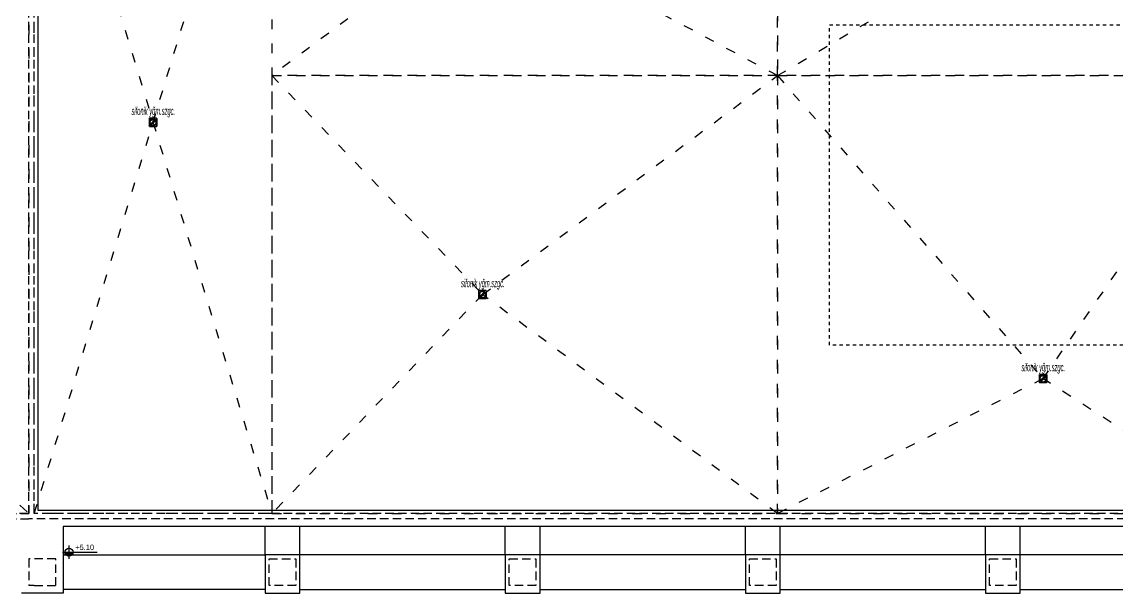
# Model space of a CAD drawing. Header units: centimetres. Extents: x 405564 to 502064, y 46284 to 60634.
# Drawn here: x 418723 to 422827, y 51805 to 53944 of the extents above; entities that cross this region are included whole.
import ezdxf
from ezdxf.enums import TextEntityAlignment as Align
from ezdxf.xclip import XClip

# ---------------------------------------------------------------- set-up
doc = ezdxf.new("R2010")
doc.units = ezdxf.units.CM
doc.header["$XCLIPFRAME"] = 0
for name, pattern in [('3+1_3b$0$DASHED', [0.25, 0.125, -0.125]), ('ACAD_ISO03W100', [30, 12, -18]), ('DASHED', [19.05, 12.7, -6.35]), ('HIDDEN', [9.525, 6.35, -3.175])]:
    doc.linetypes.add(name, pattern=pattern)
doc.layers.get('0').update_dxf_attribs({"color": 8, "lineweight": 9})
for name, color, linetype, lineweight in [('---___EB_draft00_ALTYAPI_helikoptermania', 8, 'Continuous', 0), ('0-KRCN-MİMARİ-220526', 8, 'Continuous', 9), ('0-KRCN-SHT-YAZI-ÇAP-PİSSU', 41, 'Continuous', 30), ('GEB-BEZUG', 8, 'Continuous', 25)]:
    doc.layers.add(name, color=color, linetype=linetype, lineweight=lineweight)
for name, color, linetype in [('AS_GOR', 8, 'Continuous'), ('AS_SMB_KOT', 8, 'Continuous'), ('AS_TA_HIDDEN', 8, 'HIDDEN'), ('AS_TES_SUZGEC', 171, 'Continuous'), ('AS_YAZI_EGIM', 8, 'Continuous')]:
    doc.layers.add(name, color=color, linetype=linetype)
doc.styles.add('_yazı-50', font='arial.ttf')
doc.styles.add('ÇAP-2', font='ARIALNBI.TTF')

# ---------------------------------------------------------------- blocks, each defined once
blk = doc.blocks.new('kot01')
at = {"layer": 'AS_SMB_KOT'}
h = blk.add_hatch(color=8, dxfattribs=at)
edge = h.paths.add_edge_path()
edge.add_arc((0, 0), 0.3, 180, 360)
edge.add_line((0.3, 0), (-0.3, 0))
for p, q in [((-0.5, 0), (2.1, 0)), ((0, -0.5), (0, 0.5))]:
    blk.add_line(p, q, dxfattribs=at)
blk.add_circle((0, 0), 0.3, dxfattribs=at)
at = {"layer": 'AS_SMB_KOT', "style": '_yazı-50'}
for tag, p in [('INCE', (0.434, 0.1)), ('KABA', (0.434, -0.5))]:
    blk.add_attdef(tag, p, '', height=0.4, dxfattribs=at)
blk = doc.blocks.new('Einfügepunkt')
at = {"layer": 'GEB-BEZUG'}
for p, q in [((-1, -1), (1, 1)), ((-1, 1), (1, -1))]:
    blk.add_line(p, q, dxfattribs=at)
blk = doc.blocks.new('sifonik-suzgec')
at = {"layer": 'AS_TES_SUZGEC', "ltscale": 25}
for p, q in [((-15, 13), (-13, 15)), ((-15, 13), (-15, -13)), ((-12.9, 0.2), (-13.1, 0)), ((13, 15), (-13, 15)), ((-12.9, 0.2), (-12.2, 0.2)), ((-12.4, 3.5), (-12.6, 3.4)), ((-12.6, 3.4), (-12.5, 3.2)), ((-12.6, 3.4), (-11.9, 3.2)), ((-12.5, 3.2), (-11.8, 3)), ((-12.4, 3.5), (-11.7, 3.3)), ((-12.3, 0), (-12.2, 0.2)), ((-12.2, 0.2), (-11.8, 0.2)), ((-11.9, 3.2), (-11.7, 3.3)), ((-11.8, 3), (-11.9, 3.2)), ((-11.4, 2.9), (-11.8, 3)), ((-11.7, 3.3), (-11.3, 3.2)), ((-10.5, 1.6), (-11.7, 1.7)), ((-11.7, 1.4), (-10.6, 1.2)), ((-11.1, 6.6), (-11.3, 6.5)), ((-11.3, 6.5), (-11.3, 6.3)), ((-11.3, 6.5), (-10.7, 6.2)), ((-11.3, 6.3), (-10.6, 5.9)), ((-11.1, 6.6), (-10.4, 6.2)), ((-11, 4.3), (-9.9, 3.9)), ((-9.8, 4.2), (-10.8, 4.7)), ((-10.7, 6.2), (-10.4, 6.2)), ((-10.6, 5.9), (-10.7, 6.2)), ((-10.3, 5.7), (-10.6, 5.9)), ((-10.6, 1.2), (-10.5, 1.6)), ((-10.4, 6.2), (-10.1, 6.1)), ((-9.9, 3.9), (-9.8, 4.2)), ((-9.5, 7), (-8.5, 6.3)), ((-8.3, 6.6), (-9.3, 7.3)), ((-9.2, 9.2), (-9.2, 9)), ((-9, 9.2), (-9.2, 9.2)), ((-9.2, 9.2), (-8.7, 8.7)), ((-9.2, 9), (-8.7, 8.5)), ((-9, 9.2), (-8.5, 8.7)), ((-8.7, 8.7), (-8.5, 8.7)), ((-8.7, 8.5), (-8.7, 8.7)), ((-8.5, 8.2), (-8.7, 8.5)), ((-8.5, 8.7), (-8.2, 8.5)), ((-8.5, 6.3), (-8.3, 6.6)), ((-7.3, 9.3), (-6.6, 8.3)), ((-6.3, 8.5), (-7, 9.5)), ((-6.5, 11.3), (-6.6, 11.1)), ((-6.6, 11.1), (-6.2, 10.4)), ((-6.6, 8.3), (-6.3, 8.5)), ((-6.5, 11.3), (-6.2, 10.7)), ((-6.3, 11.3), (-6.5, 11.3)), ((-6.3, 11.3), (-5.9, 10.6)), ((-6.2, 10.7), (-5.9, 10.6)), ((-6.2, 10.4), (-6.2, 10.7)), ((-6.1, 10.1), (-6.2, 10.4)), ((-5.9, 10.6), (-5.7, 10.3)), ((-4.7, 10.8), (-4.2, 9.8)), ((-3.9, 9.9), (-4.3, 11)), ((-4.2, 9.8), (-3.9, 9.9)), ((-3.4, 12.6), (-3.5, 12.4)), ((-3.5, 12.4), (-3.3, 11.7)), ((-3.4, 12.6), (-3.2, 11.9)), ((-3.2, 12.5), (-3.4, 12.6)), ((-3.3, 11.7), (-3.2, 11.9)), ((-3.2, 11.3), (-3.3, 11.7)), ((-0.6, 0.6), (-3.3, -1.2)), ((-3.3, -1.3), (-0.5, 0.5)), ((-3.2, 12.5), (-3, 11.8)), ((-3.2, 11.9), (-3, 11.8)), ((-3, 11.8), (-2.9, 11.4)), ((-1.7, 11.7), (-1.6, 10.5)), ((-1.6, 10.5), (-1.2, 10.6)), ((-1.2, 10.6), (-1.4, 11.7)), ((1.8, 4.2), (-0.6, 0.6)), ((-0.6, 0.6), (-0.5, 0.5)), ((-0.5, 0.5), (1.8, 4.1)), ((-0.5, 0.5), (0, 0)), ((0, 13.1), (-0.2, 12.9)), ((-0.2, 12.9), (-0.2, 12.2)), ((-0.2, 12.2), (0, 12.3)), ((-0.2, 11.8), (-0.2, 12.2)), ((0, 13.1), (0, 12.3)), ((0.2, 12.9), (0, 13.1)), ((0, 12.3), (0.2, 12.2)), ((0, 0), (2.6, 2.6)), ((0, 0), (0, 0.2)), ((0.2, 12.9), (0.2, 12.2)), ((0.2, 12.2), (0.2, 11.8)), ((3.3, 1.3), (0.5, -0.5)), ((0.6, -0.6), (3.3, 1.2)), ((1.4, 11.7), (1.2, 10.6)), ((1.2, 10.6), (1.6, 10.5)), ((1.6, 10.5), (1.7, 11.7)), ((1.9, 4.3), (1.8, 4.2)), ((1.8, 4.2), (1.8, 4.1)), ((1.8, 4.2), (1.8, 4.2)), ((1.8, 4.1), (1.8, 4.2)), ((2.6, 2.6), (1.8, 4.2)), ((1.8, 4.1), (2.6, 2.6)), ((3.8, 7.3), (1.9, 4.3)), ((1.9, 4.3), (3.9, 7.2)), ((1.9, 4.2), (1.9, 4.3)), ((1.9, 4.3), (1.9, 4.2)), ((1.9, 4.3), (1.9, 4.3)), ((2.7, 2.7), (1.9, 4.3)), ((1.9, 4.2), (2.7, 2.7)), ((2.6, 2.6), (2.6, 2.6)), ((2.6, 2.6), (2.6, 2.6)), ((2.6, 2.6), (3.3, 1.3)), ((3.3, 1.3), (2.6, 2.6)), ((2.7, 2.7), (7.7, 7.7)), ((2.7, 2.7), (2.7, 2.7)), ((2.7, 2.7), (2.7, 2.7)), ((2.7, 2.7), (3.4, 1.4)), ((3.4, 1.4), (2.7, 2.7)), ((2.9, 11.4), (3, 11.8)), ((3.2, 12.5), (3, 11.8)), ((3, 11.8), (3.2, 11.9)), ((3.4, 12.6), (3.2, 11.9)), ((3.4, 12.6), (3.2, 12.5)), ((3.2, 11.9), (3.3, 11.7)), ((3.3, 11.7), (3.2, 11.3)), ((3.5, 12.4), (3.3, 11.7)), ((3.3, 1.2), (3.5, 1.3)), ((3.3, 1.3), (3.3, 1.3)), ((3.3, 1.2), (3.3, 1.3)), ((3.3, 1.3), (3.3, 1.2)), ((3.5, 12.4), (3.4, 12.6)), ((7.2, 3.9), (3.4, 1.4)), ((3.4, 1.4), (3.4, 1.4)), ((3.5, 1.3), (3.4, 1.4)), ((3.4, 1.4), (3.5, 1.3)), ((3.5, 1.3), (7.3, 3.8)), ((3.8, 7.3), (4.1, 7.7)), ((4.3, 11), (3.9, 9.9)), ((3.9, 9.9), (4.2, 9.8)), ((4.1, 7.7), (5.7, 10.3)), ((4.2, 9.8), (4.7, 10.8)), ((5.7, 10.3), (5.9, 10.5)), ((6.3, 11.3), (5.9, 10.5)), ((5.9, 10.5), (6.1, 10.6)), ((6.5, 11.3), (6.1, 10.6)), ((6.1, 10.6), (6.2, 10.3)), ((6.2, 10.3), (6.1, 10.1)), ((6.6, 11.1), (6.2, 10.3)), ((6.5, 11.3), (6.3, 11.3)), ((6.6, 11.1), (6.5, 11.3)), ((6.6, 9.8), (6.8, 9.9)), ((7.2, 9.3), (7.4, 9.5)), ((7.7, 4.1), (7.3, 3.8)), ((7.7, 9.2), (7.6, 9.1)), ((7.7, 7.7), (8.6, 8.6)), ((7.7, 4.1), (10.3, 5.7)), ((10.3, 5.8), (7.9, 4.3)), ((8.2, 8.5), (8.4, 8.6)), ((9, 9.2), (8.4, 8.6)), ((8.4, 8.6), (8.6, 8.6)), ((8.6, 8.4), (8.5, 8.2)), ((9.2, 9.2), (8.6, 8.6)), ((9.2, 9), (8.6, 8.4)), ((8.6, 8.6), (8.6, 8.4)), ((9.2, 9.2), (9, 9.2)), ((9.1, 7.6), (9.2, 7.7)), ((9.2, 9), (9.2, 9.2)), ((9.3, 7.2), (9.5, 7.4)), ((9.9, 6.8), (9.8, 6.6)), ((10.1, 6.1), (10.3, 6.2)), ((11.1, 6.6), (10.3, 6.2)), ((10.3, 6.2), (10.6, 6.1)), ((10.5, 6), (10.3, 5.8)), ((10.3, 5.7), (10.5, 5.9)), ((10.3, 5.8), (10.3, 5.7)), ((11.3, 6.3), (10.5, 5.9)), ((10.6, 6.1), (10.5, 6)), ((10.5, 5.9), (10.5, 6)), ((11.3, 6.5), (10.6, 6.1)), ((11.3, 6.5), (11.1, 6.6)), ((11.3, 6.3), (11.3, 6.5)), ((11.7, 3.3), (11.3, 3.2)), ((11.4, 2.9), (11.8, 3)), ((12.4, 3.5), (11.7, 3.3)), ((11.9, 3.2), (11.7, 3.3)), ((11.8, 3), (11.9, 3.2)), ((12.5, 3.2), (11.8, 3)), ((12.2, 0.2), (11.8, 0.2)), ((12.6, 3.4), (11.9, 3.2)), ((12.3, 0), (12.2, 0.2)), ((12.9, 0.2), (12.2, 0.2)), ((12.6, 3.4), (12.4, 3.5)), ((12.5, 3.2), (12.6, 3.4)), ((13.1, 0), (12.9, 0.2)), ((13, 15), (15, 13)), ((15, -13), (15, 13)), ((-13, -15), (-15, -13)), ((-13.1, 0), (-12.9, -0.2)), ((-13.1, 0), (-12.3, 0)), ((-13, -15), (13, -15)), ((-12.9, -0.2), (-12.2, -0.2)), ((-12.5, -3.2), (-12.6, -3.4)), ((-12.6, -3.4), (-11.9, -3.2)), ((-12.6, -3.4), (-12.4, -3.5)), ((-12.5, -3.2), (-11.8, -3)), ((-12.4, -3.5), (-11.7, -3.3)), ((-12.2, -0.2), (-12.3, 0)), ((-11.8, -0.2), (-12.2, -0.2)), ((-11.9, -3.2), (-11.8, -3)), ((-11.7, -3.3), (-11.9, -3.2)), ((-11.8, -3), (-11.4, -2.9)), ((-10.6, -1.2), (-11.7, -1.4)), ((-11.7, -1.7), (-10.5, -1.6)), ((-11.3, -3.2), (-11.7, -3.3)), ((-11.3, -6.3), (-10.5, -5.9)), ((-11.3, -6.5), (-10.6, -6.1)), ((-11.3, -6.3), (-11.3, -6.5)), ((-11.3, -6.5), (-11.1, -6.6)), ((-11.1, -6.6), (-10.3, -6.2)), ((-9.9, -3.9), (-11, -4.3)), ((-10.8, -4.7), (-9.8, -4.2)), ((-10.5, -1.6), (-10.6, -1.2)), ((-10.6, -6.1), (-10.5, -5.9)), ((-10.3, -6.2), (-10.6, -6.1)), ((-10.5, -5.9), (-10.3, -5.7)), ((-10.3, -5.7), (-7.7, -4.1)), ((-10.1, -6.1), (-10.3, -6.2)), ((-9.8, -4.2), (-9.9, -3.9)), ((-9.9, -6.8), (-9.8, -6.6)), ((-9.3, -7.2), (-9.5, -7.4)), ((-9.1, -7.6), (-9.2, -7.7)), ((-9.2, -9), (-8.6, -8.4)), ((-9.2, -9.2), (-8.6, -8.6)), ((-9.2, -9), (-9.2, -9.2)), ((-9.2, -9.2), (-9, -9.2)), ((-9, -9.2), (-8.4, -8.6)), ((-8.6, -8.6), (-7.7, -7.7)), ((-8.6, -8.4), (-8.5, -8.2)), ((-8.6, -8.6), (-8.6, -8.4)), ((-8.4, -8.6), (-8.6, -8.6)), ((-8.2, -8.5), (-8.4, -8.6)), ((-7.7, -7.7), (-2.7, -2.7)), ((-7.7, -4.1), (-7.3, -3.8)), ((-7.7, -9.2), (-7.6, -9.1)), ((-7.2, -9.3), (-7.4, -9.5)), ((-3.5, -1.3), (-7.3, -3.8)), ((-7.3, -3.9), (-3.4, -1.4)), ((-6.6, -9.8), (-6.8, -9.9)), ((-6.6, -11.1), (-6.2, -10.3)), ((-6.6, -11.1), (-6.5, -11.3)), ((-6.5, -11.3), (-6.1, -10.6)), ((-6.5, -11.3), (-6.3, -11.3)), ((-6.3, -11.3), (-5.9, -10.5)), ((-6.2, -10.3), (-6.1, -10.1)), ((-6.1, -10.6), (-6.2, -10.3)), ((-6, -10.5), (-6.1, -10.6)), ((-5.8, -10.3), (-6, -10.5)), ((-6, -10.5), (-5.9, -10.5)), ((-5.9, -10.5), (-5.7, -10.3)), ((-4.3, -7.9), (-5.8, -10.3)), ((-5.7, -10.3), (-5.8, -10.3)), ((-5.7, -10.3), (-4.1, -7.7)), ((-3.8, -7.3), (-4.1, -7.7)), ((-1.9, -4.3), (-3.9, -7.3)), ((-3.8, -7.3), (-1.9, -4.3)), ((-3.3, -1.2), (-3.5, -1.3)), ((-3.5, -1.3), (-3.4, -1.4)), ((-3.4, -1.4), (-3.5, -1.3)), ((-3.5, -12.4), (-3.3, -11.7)), ((-3.5, -12.4), (-3.4, -12.6)), ((-3.4, -1.4), (-3.4, -1.4)), ((-2.7, -2.7), (-3.4, -1.4)), ((-3.4, -1.4), (-2.7, -2.7)), ((-3.4, -12.6), (-3.2, -11.9)), ((-3.4, -12.6), (-3.2, -12.5)), ((-3.3, -1.3), (-3.3, -1.2)), ((-3.3, -1.2), (-3.3, -1.3)), ((-3.3, -1.3), (-3.3, -1.3)), ((-2.6, -2.6), (-3.3, -1.3)), ((-3.3, -1.3), (-2.6, -2.6)), ((-3.2, -11.3), (-3.3, -11.7)), ((-3.3, -11.7), (-3.2, -11.9)), ((-3.2, -11.9), (-3, -11.8)), ((-3.2, -12.5), (-3, -11.8)), ((-3, -11.8), (-2.9, -11.4)), ((-2.7, -2.7), (-2.7, -2.7)), ((-2.7, -2.7), (-1.9, -4.3)), ((-1.9, -4.2), (-2.7, -2.7)), ((-2.7, -2.7), (-2.7, -2.7)), ((-2.6, -2.6), (0, 0)), ((-2.6, -2.6), (-2.6, -2.6)), ((-2.6, -2.6), (-1.8, -4.2)), ((-1.8, -4.1), (-2.6, -2.6)), ((-2.6, -2.6), (-2.6, -2.6)), ((-1.9, -4.3), (-1.8, -4.2)), ((-1.9, -4.2), (-1.9, -4.3)), ((-1.9, -4.3), (-1.9, -4.2)), ((-1.9, -4.3), (-1.9, -4.3)), ((0.5, -0.5), (-1.8, -4.1)), ((-1.8, -4.2), (0.6, -0.6)), ((-1.8, -4.2), (-1.8, -4.1)), ((-1.8, -4.1), (-1.8, -4.2)), ((-1.8, -4.2), (-1.8, -4.2)), ((0, 0), (-0.3, 0)), ((-0.2, -11.8), (-0.2, -12.2)), ((-0.2, -12.2), (0, -12.3)), ((-0.2, -12.9), (-0.2, -12.2)), ((-0.2, -12.9), (0, -13.1)), ((0, 0), (0.5, -0.5)), ((0, 0), (0.2, 0)), ((0, 0), (0, -0.3)), ((0, -12.3), (0.2, -12.2)), ((0, -13.1), (0, -12.3)), ((0, -13.1), (0.2, -12.9)), ((0.2, -12.2), (0.2, -11.8)), ((0.2, -12.9), (0.2, -12.2)), ((0.6, -0.6), (0.5, -0.5)), ((2.9, -11.4), (3, -11.8)), ((3, -11.8), (3.2, -11.9)), ((3.2, -12.5), (3, -11.8)), ((3.3, -11.7), (3.2, -11.3)), ((3.2, -11.9), (3.3, -11.7)), ((3.4, -12.6), (3.2, -11.9)), ((3.2, -12.5), (3.4, -12.6)), ((3.5, -12.4), (3.3, -11.7)), ((3.4, -12.6), (3.5, -12.4)), ((5.7, -10.3), (5.9, -10.6)), ((5.9, -10.6), (6.2, -10.7)), ((6.3, -11.3), (5.9, -10.6)), ((6.2, -10.4), (6.1, -10.1)), ((6.2, -10.7), (6.2, -10.4)), ((6.6, -11.1), (6.2, -10.4)), ((6.5, -11.3), (6.2, -10.7)), ((6.3, -11.3), (6.5, -11.3)), ((6.5, -11.3), (6.6, -11.1)), ((8.2, -8.5), (8.5, -8.7)), ((8.7, -8.5), (8.5, -8.2)), ((8.5, -8.7), (8.7, -8.7)), ((9, -9.2), (8.5, -8.7)), ((8.7, -8.7), (8.7, -8.5)), ((9.2, -9), (8.7, -8.5)), ((9.2, -9.2), (8.7, -8.7)), ((9, -9.2), (9.2, -9.2)), ((9.2, -9.2), (9.2, -9)), ((10.1, -6.1), (10.4, -6.2)), ((10.6, -5.9), (10.3, -5.7)), ((10.4, -6.2), (10.7, -6.2)), ((11.1, -6.6), (10.4, -6.2)), ((10.7, -6.2), (10.6, -5.9)), ((11.3, -6.3), (10.6, -5.9)), ((11.3, -6.5), (10.7, -6.2)), ((11.1, -6.6), (11.3, -6.5)), ((11.3, -3.2), (11.7, -3.3)), ((11.3, -6.5), (11.3, -6.3)), ((11.8, -3), (11.4, -2.9)), ((11.7, -3.3), (11.9, -3.2)), ((12.4, -3.5), (11.7, -3.3)), ((11.8, -0.2), (12.2, -0.2)), ((11.9, -3.2), (11.8, -3)), ((12.5, -3.2), (11.8, -3)), ((12.6, -3.4), (11.9, -3.2)), ((12.2, -0.2), (12.3, 0)), ((12.9, -0.2), (12.2, -0.2)), ((13.1, 0), (12.3, 0)), ((12.4, -3.5), (12.6, -3.4)), ((12.6, -3.4), (12.5, -3.2)), ((12.9, -0.2), (13.1, 0)), ((15, -13), (13, -15))]:
    blk.add_line(p, q, dxfattribs=at)
for centre, radius in [((0, 0), 13.1), ((-12.5, 12.5), 0.3), ((12.5, 12.5), 0.3), ((-12.5, -12.5), 0.3), ((12.5, -12.5), 0.3)]:
    blk.add_circle(centre, radius, dxfattribs=at)
for centre, radius, start, end in [((0, 0), 12.9, 165.8007, 179.1993), ((0, 0), 12.6, 165.8198, 179.1802), ((0, 0), 12.9, 150.8007, 164.1993), ((0, 0), 12.6, 150.8198, 164.1802), ((0, 0), 12.1, 165.8539, 179.1461), ((0, 0), 12, 165.8607, 179.1393), ((0, 0), 11.8, 165.8753, 179.1247), ((0, 0), 11.8, 171.6247, 173.3753), ((0, 0), 12.1, 150.8539, 164.1461), ((0, 0), 12, 150.8607, 164.1393), ((0, 0), 11.8, 150.8753, 164.1247), ((0, 0), 12.9, 135.8007, 149.1993), ((0, 0), 11.8, 156.6247, 158.3753), ((0, 0), 12.6, 135.8198, 149.1802), ((0, 0), 12.1, 135.8539, 149.1461), ((0, 0), 12, 135.8607, 149.1393), ((0, 0), 11.8, 135.8753, 149.1247), ((0, 0), 11.8, 141.6247, 143.3753), ((0, 0), 12.9, 120.8007, 134.1993), ((0, 0), 12.6, 120.8198, 134.1802), ((0, 0), 12.1, 120.8539, 134.1461), ((0, 0), 12, 120.8607, 134.1393), ((0, 0), 11.8, 120.8753, 134.1247), ((0, 0), 11.8, 126.6247, 128.3753), ((0, 0), 12.9, 105.8007, 119.1993), ((0, 0), 12.6, 105.8198, 119.1802), ((0, 0), 12.1, 105.8539, 119.1461), ((0, 0), 12, 105.8607, 119.1393), ((0, 0), 11.8, 105.8753, 119.1247), ((0, 0), 11.8, 111.6247, 113.3753), ((0, 0), 12.9, 90.8007, 104.1993), ((0, 0), 12.6, 90.8198, 104.1802), ((0, 0), 12.1, 90.8539, 104.1461), ((0, 0), 12, 90.8607, 104.1393), ((0, 0), 11.8, 90.8753, 104.1247), ((0, 0), 11.8, 96.6247, 98.3753), ((0, 0), 12.9, 75.8007, 89.1993), ((0, 0), 12.6, 75.8198, 89.1802), ((0, 0), 12.1, 75.8539, 89.1461), ((0, 0), 12, 75.8607, 89.1393), ((0, 0), 11.8, 75.8753, 89.1247), ((0, 0), 11.8, 81.6247, 83.3753), ((0, 0), 11.8, 60.8753, 74.1247), ((0, 0), 12.1, 60.8539, 74.1461), ((0, 0), 12, 60.8607, 74.1393), ((0, 0), 12.6, 60.8198, 74.1802), ((0, 0), 12.9, 60.8007, 74.1993), ((5.9, 5.9), 2.58, 45, 135.7807), ((0, 0), 11.8, 66.6247, 68.3753), ((0, 0), 11.8, 45.8753, 59.1247), ((0, 0), 12.1, 45.8539, 59.1461), ((0, 0), 12, 55.6693, 59.1393), ((0, 0), 12.6, 45.8198, 59.1802), ((0, 0), 12.9, 45.8007, 59.1993), ((0, 0), 12, 52.1808, 55.6693), ((0, 0), 12, 45.8607, 50.069), ((5.9, 5.9), 2.58, 321.1789, 45), ((5.9, 5.9), 2.58, 314.2193, 321.1789), ((0, 0), 11.8, 30.8753, 44.1247), ((0, 0), 12, 39.931, 44.1393), ((0, 0), 12.1, 30.8539, 44.1461), ((0, 0), 12.6, 30.8198, 44.1802), ((0, 0), 12.9, 30.8007, 44.1993), ((0, 0), 12, 34.3307, 37.8192), ((0, 0), 12, 30.8607, 34.3307), ((0, 0), 11.8, 15.8753, 29.1247), ((0, 0), 12, 15.8607, 29.1393), ((0, 0), 12.1, 15.8539, 29.1461), ((0, 0), 12.6, 15.8198, 29.1802), ((0, 0), 12.9, 15.8007, 29.1993), ((0, 0), 11.8, 0.8753, 14.1247), ((0, 0), 12, 0.8607, 14.1393), ((0, 0), 12.1, 0.8539, 14.1461), ((0, 0), 12.6, 0.8198, 14.1802), ((0, 0), 12.9, 0.8007, 14.1993), ((0, 0), 12.9, 180.8007, 194.1993), ((0, 0), 12.6, 180.8198, 194.1802), ((0, 0), 12.9, 195.8007, 209.1993), ((0, 0), 12.1, 180.8539, 194.1461), ((0, 0), 12.6, 195.8198, 209.1802), ((0, 0), 12, 180.8607, 194.1393), ((0, 0), 11.8, 180.8753, 194.1247), ((0, 0), 11.8, 186.6247, 188.3753), ((0, 0), 12.1, 195.8539, 209.1461), ((0, 0), 12, 195.8607, 209.1393), ((0, 0), 11.8, 195.8753, 209.1247), ((0, 0), 12.9, 210.8007, 224.1993), ((0, 0), 11.8, 201.6247, 203.3753), ((0, 0), 12.6, 210.8198, 224.1802), ((0, 0), 12.1, 210.8539, 224.1461), ((0, 0), 12, 210.8607, 214.3307), ((0, 0), 11.8, 210.8753, 224.1247), ((0, 0), 12, 214.3307, 217.8192), ((0, 0), 12, 219.931, 224.1393), ((0, 0), 12.9, 225.8007, 239.1993), ((0, 0), 12.6, 225.8198, 239.1802), ((-5.9, -5.9), 2.58, 134.2193, 225), ((0, 0), 12, 225.8607, 230.069), ((0, 0), 12.1, 225.8539, 239.1461), ((0, 0), 11.8, 225.8753, 239.1247), ((-5.9, -5.9), 2.58, 225, 308.8211), ((0, 0), 12, 232.1808, 235.6693), ((0, 0), 12, 235.6693, 239.1393), ((0, 0), 12.9, 240.8007, 254.1993), ((0, 0), 12.6, 240.8198, 254.1802), ((0, 0), 12.1, 240.8539, 254.1461), ((0, 0), 12, 240.8607, 254.1393), ((0, 0), 11.8, 240.8753, 254.1247), ((-5.9, -5.9), 2.58, 308.8211, 315.7807), ((0, 0), 12.9, 255.8007, 269.1993), ((0, 0), 12.6, 255.8198, 269.1802), ((0, 0), 12.1, 255.8539, 269.1461), ((0, 0), 11.8, 255.8753, 269.1247), ((0, 0), 12, 255.8607, 269.1393), ((0, 0), 11.8, 270.8753, 284.1247), ((0, 0), 12, 270.8607, 284.1393), ((0, 0), 12.1, 270.8539, 284.1461), ((0, 0), 12.6, 270.8198, 284.1802), ((0, 0), 12.9, 270.8007, 284.1993), ((0, 0), 11.8, 285.8753, 299.1247), ((0, 0), 12, 285.8607, 299.1393), ((0, 0), 12.1, 285.8539, 299.1461), ((0, 0), 12.6, 285.8198, 299.1802), ((0, 0), 12.9, 285.8007, 299.1993), ((0, 0), 11.8, 300.8753, 314.1247), ((0, 0), 12, 300.8607, 314.1393), ((0, 0), 12.1, 300.8539, 314.1461), ((0, 0), 12.6, 300.8198, 314.1802), ((0, 0), 12.9, 300.8007, 314.1993), ((0, 0), 11.8, 315.8753, 329.1247), ((0, 0), 12, 315.8607, 329.1393), ((0, 0), 12.1, 315.8539, 329.1461), ((0, 0), 12.6, 315.8198, 329.1802), ((0, 0), 12.9, 315.8007, 329.1993), ((0, 0), 11.8, 330.8753, 344.1247), ((0, 0), 12, 330.8607, 344.1393), ((0, 0), 12.1, 330.8539, 344.1461), ((0, 0), 12.6, 330.8198, 344.1802), ((0, 0), 12.9, 330.8007, 344.1993), ((0, 0), 11.8, 345.8753, 359.1247), ((0, 0), 12, 345.8607, 359.1393), ((0, 0), 12.1, 345.8539, 359.1461), ((0, 0), 12.6, 345.8198, 359.1802), ((0, 0), 12.9, 345.8007, 359.1993)]:
    blk.add_arc(centre, radius, start, end, dxfattribs=at)
for points, knots in [([(7.7, 7.7), (7.6, 7.8), (7.5, 7.9), (7.1, 8.2), (6.8, 8.3), (6.2, 8.4), (5.9, 8.5), (5.6, 8.4), (5.4, 8.4), (5.2, 8.3), (4.7, 8.2), (4.6, 8.1), (4.3, 7.9), (4.1, 7.7), (3.9, 7.5), (3.9, 7.4), (3.8, 7.3)], [-0.783062, -0.783062, -0.783062, -0.783062, -0.634163, -0.634163, -0.192454, -0.192454, 0.106051, 0.106051, 0.106051, 0.404556, 0.404556, 0.625445, 0.625445, 0.846335, 0.846335, 0.994853, 0.994853, 0.994853, 0.994853]), ([(3.8, 7.3), (3.8, 7.3), (3.8, 7.3), (3.8, 7.3), (3.8, 7.3), (3.8, 7.3)], [0.994853329, 0.994853329, 0.994853329, 0.994853329, 0.995833954, 0.995833954, 0.996814579, 0.996814579, 0.996814579, 0.996814579]), ([(3.9, 7.3), (3.9, 7.4), (4, 7.5), (4.2, 7.7), (4.3, 7.8), (4.6, 8), (4.8, 8.1), (5.2, 8.3), (5.4, 8.3), (5.7, 8.4), (5.9, 8.4), (6.1, 8.4), (6.7, 8.3), (7.1, 8.1), (7.5, 7.8), (7.6, 7.7), (7.7, 7.7)], [-0.994853, -0.994853, -0.994853, -0.994853, -0.846335, -0.846335, -0.625445, -0.625445, -0.404556, -0.404556, -0.106051, -0.106051, -0.106051, 0.192454, 0.192454, 0.634163, 0.634163, 0.784802, 0.784802, 0.784802, 0.784802]), ([(3.9, 7.2), (3.9, 7.2), (3.9, 7.2), (3.9, 7.3), (3.9, 7.3), (3.9, 7.3)], [-0.996814579, -0.996814579, -0.996814579, -0.996814579, -0.995833954, -0.995833954, -0.994853329, -0.994853329, -0.994853329, -0.994853329]), ([(7.7, 7.7), (7.7, 7.6), (7.8, 7.5), (8, 7.2), (8.1, 7.1), (8.2, 6.7), (8.3, 6.6), (8.4, 6.1), (8.4, 5.9), (8.4, 5.7), (8.3, 5.4), (8.3, 5.2), (8, 4.6), (7.8, 4.3), (7.5, 4), (7.4, 3.9), (7.3, 3.9)], [2.356791, 2.356791, 2.356791, 2.356791, 2.50743, 2.50743, 2.728284, 2.728284, 2.949139, 2.949139, 3.247644, 3.247644, 3.247644, 3.546149, 3.546149, 3.987927, 3.987927, 4.136446, 4.136446, 4.136446, 4.136446]), ([(7.3, 3.8), (7.4, 3.9), (7.5, 3.9), (7.9, 4.3), (8.1, 4.6), (8.3, 5.2), (8.4, 5.4), (8.4, 5.6), (8.5, 5.9), (8.4, 6.2), (8.4, 6.6), (8.3, 6.8), (8.2, 7.1), (8.1, 7.3), (7.9, 7.5), (7.8, 7.6), (7.7, 7.7)], [-4.136446, -4.136446, -4.136446, -4.136446, -3.987927, -3.987927, -3.546149, -3.546149, -3.247644, -3.247644, -3.247644, -2.949139, -2.949139, -2.728284, -2.728284, -2.50743, -2.50743, -2.358531, -2.358531, -2.358531, -2.358531]), ([(7.7, 7.7), (7.7, 7.7), (7.7, 7.7), (7.7, 7.7), (7.7, 7.7), (7.7, 7.7)], [-0.1161431, -0.1161431, -0.1161431, -0.1161431, -0.0580714, -0.0580714, 0, 0, 0, 0]), ([(-7.3, -3.8), (-7.4, -3.9), (-7.5, -3.9), (-7.9, -4.3), (-8.1, -4.6), (-8.3, -5.2), (-8.4, -5.4), (-8.4, -5.6), (-8.5, -5.9), (-8.4, -6.2), (-8.4, -6.6), (-8.3, -6.8), (-8.2, -7.1), (-8.1, -7.3), (-7.9, -7.5), (-7.8, -7.6), (-7.7, -7.7)], [-4.136446, -4.136446, -4.136446, -4.136446, -3.987927, -3.987927, -3.546149, -3.546149, -3.247644, -3.247644, -3.247644, -2.949139, -2.949139, -2.728284, -2.728284, -2.50743, -2.50743, -2.358531, -2.358531, -2.358531, -2.358531]), ([(-7.7, -7.7), (-7.7, -7.6), (-7.8, -7.5), (-8, -7.2), (-8.1, -7.1), (-8.2, -6.7), (-8.3, -6.6), (-8.4, -6.1), (-8.4, -5.9), (-8.4, -5.7), (-8.3, -5.4), (-8.3, -5.2), (-8, -4.6), (-7.8, -4.3), (-7.5, -4), (-7.4, -3.9), (-7.3, -3.9)], [2.356791, 2.356791, 2.356791, 2.356791, 2.50743, 2.50743, 2.728284, 2.728284, 2.949139, 2.949139, 3.247644, 3.247644, 3.247644, 3.546149, 3.546149, 3.987927, 3.987927, 4.136446, 4.136446, 4.136446, 4.136446]), ([(-7.7, -7.7), (-7.6, -7.8), (-7.5, -7.9), (-7.1, -8.2), (-6.8, -8.3), (-6.2, -8.4), (-5.9, -8.5), (-5.6, -8.4), (-5.4, -8.4), (-5.2, -8.3), (-4.7, -8.2), (-4.6, -8.1), (-4.3, -7.9), (-4.1, -7.7), (-3.9, -7.5), (-3.9, -7.4), (-3.8, -7.3)], [-0.783062, -0.783062, -0.783062, -0.783062, -0.634163, -0.634163, -0.192454, -0.192454, 0.106051, 0.106051, 0.106051, 0.404556, 0.404556, 0.625445, 0.625445, 0.846335, 0.846335, 0.994853, 0.994853, 0.994853, 0.994853]), ([(-3.9, -7.3), (-3.9, -7.4), (-4, -7.5), (-4.2, -7.7), (-4.3, -7.8), (-4.6, -8), (-4.8, -8.1), (-5.2, -8.3), (-5.4, -8.3), (-5.7, -8.4), (-5.9, -8.4), (-6.1, -8.4), (-6.7, -8.3), (-7.1, -8.1), (-7.5, -7.8), (-7.6, -7.7), (-7.7, -7.7)], [-0.994853, -0.994853, -0.994853, -0.994853, -0.846335, -0.846335, -0.625445, -0.625445, -0.404556, -0.404556, -0.106051, -0.106051, -0.106051, 0.192454, 0.192454, 0.634163, 0.634163, 0.784802, 0.784802, 0.784802, 0.784802]), ([(-7.7, -7.7), (-7.7, -7.7), (-7.7, -7.7), (-7.7, -7.7), (-7.7, -7.7), (-7.7, -7.7)], [0, 0, 0, 0, 0.0580714, 0.0580714, 0.1161431, 0.1161431, 0.1161431, 0.1161431]), ([(-3.9, -7.3), (-3.9, -7.3), (-3.9, -7.3), (-3.9, -7.3), (-3.9, -7.3), (-3.9, -7.3)], [-0.996814579, -0.996814579, -0.996814579, -0.996814579, -0.995833954, -0.995833954, -0.994853329, -0.994853329, -0.994853329, -0.994853329]), ([(-3.8, -7.3), (-3.8, -7.3), (-3.8, -7.3), (-3.8, -7.3), (-3.8, -7.3), (-3.8, -7.3)], [0.994853329, 0.994853329, 0.994853329, 0.994853329, 0.995833954, 0.995833954, 0.996814579, 0.996814579, 0.996814579, 0.996814579])]:
    blk.add_open_spline(points, degree=3, knots=knots, dxfattribs=at)
for points in [[(7.3, 3.9), (7.3, 3.9), (7.2, 3.9), (7.2, 3.9)], [(7.3, 3.8), (7.3, 3.8), (7.3, 3.8), (7.3, 3.8)], [(-7.3, -3.8), (-7.3, -3.8), (-7.3, -3.8), (-7.3, -3.8)], [(-7.3, -3.9), (-7.3, -3.9), (-7.3, -3.9), (-7.3, -3.9)]]:
    blk.add_open_spline(points, degree=3, dxfattribs=at)
at = {"ltscale": 25, "xscale": 0.1000000000000008, "yscale": 0.1000000000000008, "zscale": 0.1000000000000008}
blk.add_blockref('Einfügepunkt', (0, 0), dxfattribs=at)
at = {"layer": '0-KRCN-SHT-YAZI-ÇAP-PİSSU', "linetype": 'Continuous', "style": 'ÇAP-2', "width": 0.5}
blk.add_text('sifonik yğm.szgc.', height=30, dxfattribs=at).set_placement((-80.9, 27.6))
blk = doc.blocks.new('A$C6A10209E')
at = {"layer": 'AS_GOR'}
for points in [[(27538.7, -5626.5), (27538.7, -6073.5), (27713.7, -6073.5), (27713.7, -6179.5), (27538.7, -6179.5), (27538.7, -7073.5), (27713.7, -7073.5), (27713.7, -8829.5), (27607.7, -8829.5), (27607.7, -8379.5), (24963.7, -8379.5), (24963.7, -8829.5), (24857.7, -8829.5), (24857.7, -7969.5), (24113.7, -7969.5), (24113.7, -8829.5), (19457.7, -8829.5), (19457.7, -8579.5), (13313.7, -8579.5), (13313.7, -8829.5), (13157.7, -8829.5)], [(13157.7, -5783.5), (13218.7, -5783.5), (13218.7, -8518.5), (19518.7, -8518.5), (19518.7, -8768.5), (24052.7, -8768.5), (24052.7, -7908.5), (24918.7, -7908.5), (24918.7, -8318.5), (27652.7, -8318.5), (27652.7, -7134.5), (27477.7, -7134.5), (27477.7, -5626.5)], [(14070.7, -8686.5), (14070.7, -8579.5)], [(14200.7, -8686.5), (14200.7, -8579.5)], [(14970.7, -8686.5), (14970.7, -8579.5)], [(15100.7, -8686.5), (15100.7, -8579.5)], [(15870.7, -8686.5), (15870.7, -8579.5)], [(16000.7, -8686.5), (16000.7, -8579.5)], [(16770.7, -8686.5), (16770.7, -8579.5)], [(16900.7, -8686.5), (16900.7, -8579.5)], [(13313.7, -8686.5), (14070.7, -8686.5)], [(14970.7, -8686.5), (14200.7, -8686.5)], [(15870.7, -8686.5), (15100.7, -8686.5)], [(16770.7, -8686.5), (16000.7, -8686.5)], [(17670.7, -8686.5), (16900.7, -8686.5)], [(14070.7, -8816.5), (13313.7, -8816.5)], [(14200.7, -8816.5), (14970.7, -8816.5)], [(15100.7, -8816.5), (15870.7, -8816.5)], [(16000.7, -8816.5), (16770.7, -8816.5)], [(16900.7, -8816.5), (17670.7, -8816.5)]]:
    blk.add_lwpolyline(points, dxfattribs=at)
at = {"layer": 'AS_GOR', "linetype": '3+1_3b$0$DASHED', "ltscale": 100}
blk.add_lwpolyline([(16185.5, -6701.5), (18585.7, -6701.5), (18585.7, -7901.5), (16185.5, -7901.5)], close=True, dxfattribs=at)
at = {"layer": 'AS_GOR'}
for points in [[(14200.7, -8686.5), (14070.7, -8686.5), (14070.7, -8829.5), (14200.7, -8829.5)], [(15100.7, -8686.5), (14970.7, -8686.5), (14970.7, -8829.5), (15100.7, -8829.5)], [(16000.7, -8686.5), (15870.7, -8686.5), (15870.7, -8829.5), (16000.7, -8829.5)], [(16900.7, -8686.5), (16770.7, -8686.5), (16770.7, -8829.5), (16900.7, -8829.5)]]:
    blk.add_lwpolyline(points, close=True, dxfattribs=at)
at = {"layer": 'AS_TA_HIDDEN', "linetype": 'HIDDEN', "ltscale": 5}
for p, q in [((13185.7, -8531.5), (13185.7, -5601.5)), ((13205.7, -8531.5), (13205.7, -5601.5)), ((5105.7, -8531.5), (13185.7, -8531.5)), ((19505.7, -8531.5), (13205.7, -8531.5)), ((5105.7, -8551.5), (13185.7, -8551.5)), ((19485.7, -8551.5), (13185.7, -8551.5)), ((13205.7, -8801.5), (13185.7, -8801.5))]:
    blk.add_line(p, q, dxfattribs=at)
blk.add_lwpolyline([(13205.7, -8801.5), (13285.7, -8801.5), (13285.7, -8701.5), (13185.7, -8701.5), (13185.7, -8801.5)], dxfattribs=at)
for points in [[(14185.7, -8801.5), (14085.7, -8801.5), (14085.7, -8701.5), (14185.7, -8701.5)], [(15085.7, -8801.5), (14985.7, -8801.5), (14985.7, -8701.5), (15085.7, -8701.5)], [(15985.7, -8801.5), (15885.7, -8801.5), (15885.7, -8701.5), (15985.7, -8701.5)], [(16885.7, -8801.5), (16785.7, -8801.5), (16785.7, -8701.5), (16885.7, -8701.5)]]:
    blk.add_lwpolyline(points, close=True, dxfattribs=at)
at = {"layer": 'AS_YAZI_EGIM', "linetype": 'ACAD_ISO03W100', "ltscale": 3}
for points in [[(5105.7, -3821.5), (13185.7, -3821.5), (13185.7, -8531.5), (5105.7, -8531.5), (5105.7, -6121.5), (5405.7, -6121.5), (5405.7, -5601.5), (6035.7, -5601.5), (6035.7, -5171.5), (5105.7, -5171.5)], [(14985.7, -6201.5), (14985.7, -5191.5), (14580.7, -5191.5), (14161.7, -5191.5), (14160.7, -5601.5), (14095.7, -5601.5), (14095.7, -6891.5), (15990.7, -6891.5), (15990.7, -6201.5)], [(13205.7, -5601.5), (14095.7, -5601.5), (14095.7, -8531.5), (13205.7, -8531.5)], [(15990.7, -6891.5), (17770.7, -6891.5), (17770.7, -5851.5), (17770.7, -5601.5), (16885.7, -5601.5), (16885.7, -6201.5), (15990.7, -6201.5)], [(15990.7, -6891.5), (14095.7, -6891.5), (14095.7, -8531.5), (15990.7, -8531.5)], [(17770.7, -6891.5), (15990.7, -6891.5), (15990.7, -8531.5), (17770.7, -8531.5)]]:
    blk.add_lwpolyline(points, close=True, dxfattribs=at)
for points in [[(14161.7, -5191.5), (14885.7, -6301.5), (14095.7, -6891.5)], [(13205.7, -5601.5), (14095.7, -8531.5)], [(13205.7, -8531.5), (14095.7, -5601.5)], [(11285.7, -6176.5), (11883.2, -7354), (13185.7, -8531.5)], [(15990.7, -6891.5), (14885.7, -6301.5), (14985.7, -6201.5)], [(15990.7, -6891.5), (16985.7, -6301.5), (17770.7, -6891.5)], [(14095.7, -6891.5), (14885.7, -7711.4), (14095.7, -8531.5)], [(15990.7, -8531.5), (14885.7, -7711.4), (15990.7, -6891.5)], [(15990.7, -6891.5), (16985.7, -8026.4), (15990.7, -8531.5)], [(17770.7, -8531.5), (16985.7, -8026.4), (17770.7, -6891.5)]]:
    blk.add_lwpolyline(points, dxfattribs=at)
for p in [(13650.7, -7066.5), (14885.7, -7711.4), (16985.7, -8026.4)]:
    blk.add_blockref('sifonik-suzgec', p)
at = {"layer": 'AS_SMB_KOT'}
ref = blk.add_blockref('kot01', (13335.7, -8676.5), dxfattribs=dict(at, xscale=50, yscale=50, zscale=50))
ref.add_attrib('INCE', '+5.10', dxfattribs={"layer": '0', "color": 1, "height": 20, "style": '_yazı-50'}).set_placement((13359.1, -8674), align=Align.BOTTOM_LEFT)
blk = doc.blocks.new('OPK-site-surrounding-R01')
at = {"layer": '---___EB_draft00_ALTYAPI_helikoptermania', "linetype": 'DASHED', "ltscale": 10}
blk.add_lwpolyline([(-21668.1, -4404.9), (1451.4, 6572.4)], dxfattribs=at)
blk = doc.blocks.new('A$C6A10300A')
ref = blk.add_blockref('OPK-site-surrounding-R01', (5135.68, -3851.45))
XClip(ref).set_block_clipping_path([(-5135.679684336, -9648.5463532069), (26364.320315664, 3851.4536467931)])

msp = doc.modelspace()

# ---------------------------------------------------------------- block references
at = {"layer": '0-KRCN-MİMARİ-220526'}
msp.add_blockref('A$C6A10209E', (405564.1, 60634), dxfattribs=at)

# ---------------------------------------------------------------- next in the draw order: block references
msp.add_blockref('A$C6A10300A', (438064.1, 60634), dxfattribs=at)

doc.saveas('drawing.dxf')
